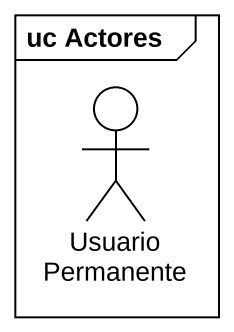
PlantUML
@startuml
mainframe uc Actores
actor "Usuario Permanente" as Usuario_Permanente
@enduml
